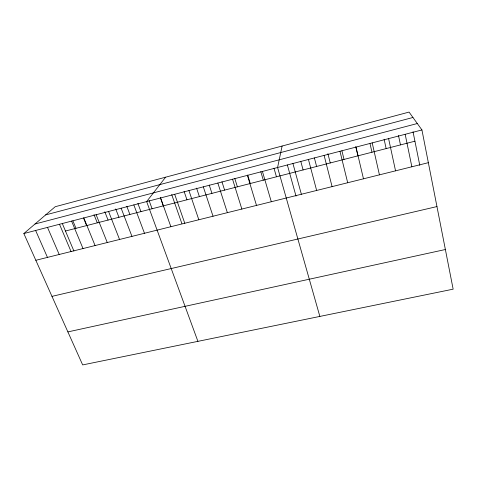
<?xml version="1.0" encoding="UTF-8"?>
<svg xmlns="http://www.w3.org/2000/svg" width="477" height="477" viewBox="0 0 477 477"><rect width="100%" height="100%" fill="white"/><g stroke="black" fill="none" stroke-linecap="round" stroke-linejoin="round"><path stroke-width="0.72" d="M282.11 146.04L277.59 167.505L319.858 316.424M165.608 177.194L146.642 201.586L197.913 341.353M23.85 233.539L55.213 206.714L409.063 112.083L421.93 129.941L453.15 289.169L82.67 364.917L23.85 233.539L421.93 129.941M45.631 214.906L412.951 117.479M35 224.005L417.309 123.525M65.468 231.023L414.924 141.192M35.829 260.293L428.346 162.681M51.981 296.36L436.956 206.571M67.889 331.903L445.375 249.519M35.626 230.48L47.461 257.395M47.503 227.386L59.208 254.479M59.494 224.268L71.055 251.528M62.338 223.594L73.923 251.051M71.598 221.113L83.01 248.559M72.892 220.845L75.992 228.316M83.815 217.935L95.078 245.554M83.535 218.078L86.599 225.591M96.145 214.728L107.259 242.531M93.987 214.602L97.29 222.842M104.803 211.782L108.07 220.07M108.589 211.49L119.548 239.472M115.714 208.938L118.94 217.279M121.152 208.216L131.956 236.389M126.799 206.297L129.899 214.459M133.84 204.919L144.477 233.271M137.889 203.411L140.948 211.621M149.068 200.501L152.085 208.759M160.588 197.955L170.879 226.706M160.344 197.561L163.319 205.867M171.714 194.604L181.886 223.612M174.683 194.288L184.784 223.248M184.08 191.378L186.966 199.791M188.922 190.579L198.831 219.754M196.566 188.129L199.398 196.596M203.309 186.835L213.028 216.224M209.236 185.07L211.943 193.37M217.852 183.055L227.368 212.659M221.948 181.761L224.607 190.114M232.549 179.227L241.857 209.057M234.773 178.422L237.385 186.829M247.724 175.053L250.282 183.514M247.402 175.363L256.501 205.414M262.416 171.458L271.3 201.735M260.794 171.648L263.304 180.169M273.989 168.214L276.439 176.788M287.369 164.964L296.02 196.119M292.932 163.516L301.369 194.258M300.808 161.47L303.092 169.937M308.44 159.479L316.645 190.46M314.379 157.935L316.609 166.467M324.121 155.401L332.087 186.62M327.902 153.654L330.251 162.955M339.97 151.275L347.691 182.739M341.914 150.768L344.024 159.419M355.997 147.101L363.474 178.815M355.764 146.648L357.935 155.842M372.203 142.885L379.424 174.844M370.033 143.684L371.977 152.235M384.11 139.26L386.149 148.585M388.594 138.616L395.552 170.838M398.498 135.516L400.471 144.907M405.17 134.305L411.86 166.783M413.022 131.73L419.79 165.358"/></g></svg>
